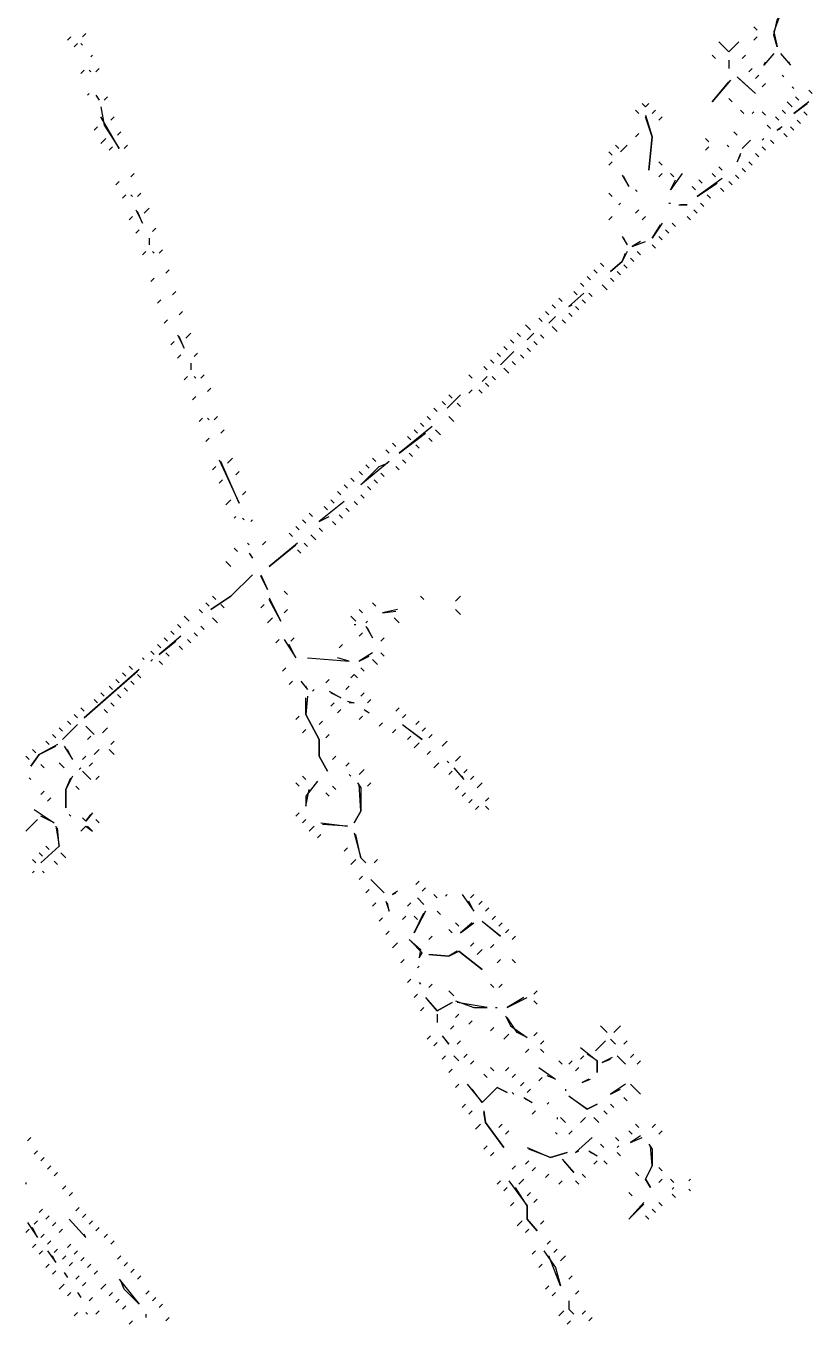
# Model space of a CAD drawing. Extents: x 1 to 2775, y -31 to 2075.
# Drawn here: x 1456.3 to 1535, y 698.7 to 828.6 of the extents above; entities that cross this region are included whole.
import ezdxf

# ---------------------------------------------------------------- set-up
doc = ezdxf.new("R2010")
doc.units = 0
doc.layers.add('LINEWORK', color=4, linetype='CONTINUOUS')

msp = doc.modelspace()

# ---------------------------------------------------------------- linework, layer by layer
at = {"layer": 'LINEWORK'}
for points in [[(1534.5, 834.1667), (1535, 833.5), (1535, 831.8333), (1534.5, 831.1667), (1531.8333, 829.8333), (1531.1667, 828), (1531.5, 826.5), (1531.1667, 827.6667), (1531.5, 829.1667), (1532, 830), (1534.8333, 831.5), (1534.8333, 833.8333)], [(1462.3333, 827.8333), (1462, 827.5)], [(1529.1667, 828.5), (1529.5, 828.1667)], [(1460.8333, 827.5), (1460.5, 827.1667)], [(1461.5, 826.8333), (1461.1667, 826.5)], [(1461.8333, 826.8333), (1462, 826.6667)], [(1525.6667, 827), (1526.6667, 826), (1527.6667, 827), (1526.6667, 826)], [(1529.5, 827.5), (1529.1667, 827.1667)], [(1463, 825.6667), (1462.8333, 825.5)], [(1525, 825.6667), (1525.3333, 825.3333)], [(1526.6667, 825.1667), (1526.6667, 824.3333)], [(1528.3333, 825.6667), (1528, 825.3333)], [(1531.1667, 825.8333), (1530.1667, 824.6667), (1530.3333, 825)], [(1531.8333, 825.8333), (1532.8333, 824.6667), (1532.6667, 825)], [(1462.1667, 824.1667), (1461.8333, 823.8333)], [(1462.6667, 824.1667), (1462.8333, 824)], [(1463.6667, 824.3333), (1463.3333, 824)], [(1529, 824.3333), (1528.6667, 824)], [(1526.8333, 823.1667), (1525, 821), (1526.6667, 823)], [(1527.5, 823.5), (1529.3333, 821.8333), (1527.6667, 823.3333)], [(1529.6667, 823.6667), (1529.3333, 823.3333)], [(1530.3333, 822.8333), (1530, 822.5)], [(1532, 823.6667), (1532.1667, 823.5)], [(1533, 822.5), (1533.1667, 822.3333)], [(1462.6667, 821.8333), (1462.5, 821.6667)], [(1463.3333, 821.6667), (1463.6667, 821.1667), (1463.5, 821.5)], [(1464.5, 821.5), (1464.1667, 821.1667)], [(1526.6667, 821.3333), (1527, 821)], [(1533.3333, 821.5), (1533.6667, 821.1667)], [(1534.6667, 822.1667), (1535, 821.8333)], [(1463.8333, 820.5), (1464.1667, 818.6667), (1465.6667, 816.3333), (1463.8333, 819.5)], [(1517.3333, 820.1667), (1517.6667, 819.8333)], [(1518, 820.8333), (1518.3333, 820.5), (1518.6667, 820.8333), (1518.3333, 820.5)], [(1519.3333, 820.1667), (1519, 819.8333)], [(1527.8333, 820.1667), (1528.1667, 819.8333)], [(1529.1667, 820), (1529, 819.8333)], [(1530, 820), (1530.3333, 819.6667)], [(1532, 820.1667), (1532.3333, 819.8333)], [(1532.5, 821), (1533, 820.5)], [(1534.6667, 821), (1533.1667, 819.8333), (1534.5, 820.8333)], [(1534.1667, 820), (1534.5, 819.6667)], [(1463.5, 818.5), (1463.1667, 818.1667)], [(1465.1667, 819.5), (1464.8333, 819.1667)], [(1518.3333, 819.6667), (1519, 817.5), (1518.6667, 814.1667), (1519, 817.5), (1518.3333, 819.5)], [(1520, 819.5), (1519.6667, 819.1667)], [(1530.5, 818.6667), (1530.8333, 818.3333)], [(1531.3333, 819.5), (1531.6667, 819.1667)], [(1532, 818.5), (1531.5, 818.1667), (1531.8333, 818.3333)], [(1532.8333, 818.5), (1533.1667, 818.1667)], [(1533.5, 819.1667), (1533.8333, 818.8333)], [(1464.3333, 817.3333), (1463.8333, 816.8333)], [(1465.8333, 818), (1465.5, 817.6667)], [(1517.6667, 817.8333), (1517.3333, 817.5)], [(1524.3333, 817.3333), (1524.6667, 817)], [(1527.1667, 818), (1527.5, 817.6667)], [(1530.1667, 817.3333), (1530, 817.1667)], [(1532.1667, 817.8333), (1532.5, 817.5)], [(1465, 816.5), (1464.6667, 816.1667)], [(1466.5, 816.6667), (1466.1667, 816.3333)], [(1514.6667, 816), (1515, 815.6667)], [(1515.3333, 816.6667), (1515.6667, 816.3333)], [(1516.5, 816.6667), (1515.8333, 816)], [(1524.6667, 816.5), (1524.3333, 816.1667)], [(1526.5, 816.6667), (1526.6667, 816.5)], [(1528.8333, 817.1667), (1528, 816.3333)], [(1530, 816.5), (1530.3333, 816.1667)], [(1530.8333, 817.1667), (1531.1667, 816.8333)], [(1515, 815), (1514.6667, 814.6667)], [(1519.6667, 815), (1520, 814.6667)], [(1527.8333, 815.8333), (1527.5, 815), (1527.8333, 815.6667)], [(1528.6667, 815), (1529, 814.6667)], [(1529.3333, 815.8333), (1529.6667, 815.5)], [(1467.1667, 813.8333), (1466.8333, 813.5)], [(1516, 813.6667), (1516.6667, 812.5), (1516.1667, 813.5)], [(1520, 813.8333), (1519.6667, 813.5)], [(1522, 813.8333), (1520.8333, 812.1667), (1521.3333, 813.1667)], [(1520.8333, 813.8333), (1521.1667, 813.5)], [(1526, 813.3333), (1523.5, 811.5), (1525.5, 812.8333)], [(1525, 813.8333), (1525.3333, 813.5)], [(1525.6667, 814.5), (1526, 814.1667)], [(1527.3333, 813.6667), (1527.6667, 813.3333)], [(1528, 814.3333), (1528.3333, 814)], [(1465.6667, 813), (1465.3333, 812.6667)], [(1517.3333, 812.1667), (1517.5, 812)], [(1523, 812.5), (1523.3333, 812.1667)], [(1523.6667, 813.1667), (1524, 812.8333)], [(1525.8333, 812.3333), (1526.1667, 812)], [(1526.6667, 813), (1527, 812.6667)], [(1466.3333, 811.6667), (1466, 811.3333)], [(1466.8333, 811.6667), (1467, 811.5)], [(1467.8333, 811.8333), (1467.5, 811.5)], [(1514.6667, 811.8333), (1515, 811.5)], [(1515.8333, 810.8333), (1515.6667, 810.6667)], [(1520.6667, 810.8333), (1520.8333, 810.8333)], [(1523.8333, 810.8333), (1524.1667, 810.5)], [(1524.5, 811.6667), (1524.8333, 811.3333)], [(1467, 809.5), (1466.6667, 809.1667)], [(1467.3333, 810.1667), (1468, 808.8333), (1467.5, 810)], [(1468.6667, 810.3333), (1468.1667, 809.8333)], [(1515, 809.5), (1514.6667, 809.1667)], [(1517.6667, 810.1667), (1517.3333, 809.8333)], [(1518.3333, 809.5), (1518, 809.1667)], [(1521.6667, 810.6667), (1522.5, 810.6667), (1521.8333, 810.6667)], [(1522.5, 809.5), (1522.8333, 809.1667)], [(1523.1667, 810.1667), (1523.5, 809.8333)], [(1467.6667, 808.1667), (1467.3333, 807.8333)], [(1469.3333, 808.3333), (1469, 808)], [(1520, 808.8333), (1519, 807.3333), (1519.8333, 808.6667)], [(1520.3333, 808.1667), (1520.6667, 807.8333)], [(1521, 808.8333), (1521.3333, 808.5)], [(1468.6667, 807.3333), (1468.6667, 806.6667)], [(1516, 807.5), (1516.5, 806.6667), (1516.1667, 807.3333)], [(1517.8333, 807), (1517, 806.5), (1518.3333, 807)], [(1519.6667, 807.5), (1520, 807.1667)], [(1468.3333, 806), (1468, 805.6667)], [(1469, 806), (1469.1667, 805.8333)], [(1470, 806.1667), (1469.6667, 805.8333)], [(1516.5, 806), (1516, 805), (1514.8333, 804), (1516, 805), (1516.3333, 805.8333)], [(1517.5, 806), (1517.8333, 805.6667)], [(1519, 806.6667), (1519.3333, 806.3333)], [(1513.8333, 804.8333), (1514.1667, 804.5)], [(1516.1667, 804.6667), (1516.5, 804.3333)], [(1516.8333, 805.3333), (1517.1667, 805)], [(1469.1667, 803.3333), (1468.8333, 803)], [(1470.6667, 804.1667), (1470.3333, 803.8333)], [(1512.5, 803.5), (1512.8333, 803.1667)], [(1513.1667, 804.1667), (1513.5, 803.8333)], [(1514.8333, 803.3333), (1515.1667, 803)], [(1515.5, 804), (1515.8333, 803.6667)], [(1471.3333, 802), (1471, 801.6667)], [(1512.1667, 801.8333), (1510.6667, 800.5), (1511, 800.6667)], [(1511.1667, 802), (1511.5, 801.6667)], [(1511.8333, 802.8333), (1512.1667, 802.5)], [(1512.6667, 801.8333), (1513, 801.5)], [(1514, 802.6667), (1514.5, 802.1667)], [(1469.8333, 801.1667), (1469.5, 800.8333)], [(1509, 800.6667), (1509.3333, 800.3333)], [(1509.6667, 801.3333), (1510, 801)], [(1511.3333, 800.5), (1511.6667, 800.1667)], [(1512, 801.1667), (1512.3333, 800.8333)], [(1470.5, 799.1667), (1470.1667, 798.8333)], [(1472, 800), (1471.6667, 799.6667)], [(1507.6667, 799.3333), (1508, 799)], [(1508.3333, 800), (1508.6667, 799.6667)], [(1509.3333, 799.5), (1508.6667, 798.8333)], [(1510, 799.1667), (1510.3333, 798.8333)], [(1510.6667, 799.8333), (1511, 799.5)], [(1472.8333, 797.8333), (1472.3333, 797.3333)], [(1505.5, 797.8333), (1505.8333, 797.5)], [(1506.3333, 798.6667), (1506.8333, 798.1667)], [(1507.1667, 797.8333), (1506.5, 797.1667)], [(1509, 798.5), (1509.5, 798)], [(1471.1667, 797), (1470.8333, 796.6667)], [(1471.5, 797.6667), (1472.1667, 796.3333), (1471.6667, 797.5)], [(1504.1667, 796.5), (1504.5, 796.1667)], [(1504.8333, 797.1667), (1505.1667, 796.8333)], [(1507.1667, 797), (1507.5, 796.6667)], [(1507.8333, 797.6667), (1508.1667, 797.3333)], [(1471.8333, 795.6667), (1471.5, 795.3333)], [(1473.5, 795.8333), (1473.1667, 795.5)], [(1502.8333, 795.1667), (1503.1667, 794.8333)], [(1503.5, 795.8333), (1503.8333, 795.5)], [(1505.1667, 796), (1503.8333, 794.6667)], [(1505.8333, 795.6667), (1506.1667, 795.3333)], [(1506.5, 796.3333), (1506.8333, 796)], [(1472.8333, 794.8333), (1472.8333, 794.1667)], [(1502.1667, 794.5), (1502.5, 794.1667)], [(1504.1667, 794.3333), (1504.6667, 793.8333)], [(1505, 795), (1505.3333, 794.6667)], [(1472.5, 793.5), (1472.1667, 793.1667)], [(1473.1667, 793.5), (1473.3333, 793.3333)], [(1474.1667, 793.6667), (1473.8333, 793.3333)], [(1500.6667, 793.6667), (1501, 793.3333)], [(1502.5, 793.5), (1502, 793)], [(1502.3333, 792.8333), (1502.6667, 792.5)], [(1503, 793.5), (1503.3333, 793.1667)], [(1473.3333, 791.5), (1473, 791.1667)], [(1474.8333, 792.3333), (1474.5, 792)], [(1499.8333, 791.6667), (1498.5, 790.3333)], [(1498.6667, 791.6667), (1499, 791.3333)], [(1501, 792.1667), (1500.6667, 791.8333)], [(1501.6667, 792.1667), (1502, 791.8333)], [(1497.1667, 790.3333), (1497.5, 790)], [(1498, 791), (1498.3333, 790.6667)], [(1499.5, 790.8333), (1499.8333, 790.5)], [(1474, 789.3333), (1473.6667, 789)], [(1474.5, 789.3333), (1474.6667, 789.1667)], [(1475.5, 789.5), (1475.1667, 789.1667)], [(1495.8333, 788.8333), (1496.1667, 788.5)], [(1496.5, 789.5), (1496.8333, 789.1667)], [(1498.6667, 789.5), (1499.1667, 789)], [(1474.6667, 787.3333), (1474.3333, 787)], [(1476.1667, 788.1667), (1475.8333, 787.8333)], [(1497, 788.5), (1493.6667, 785.8333), (1496.3333, 787.8333)], [(1494.5, 787.5), (1494.8333, 787.1667)], [(1495.1667, 788.1667), (1495.5, 787.8333)], [(1496.6667, 787.3333), (1497, 787)], [(1497.3333, 788.1667), (1497.8333, 787.6667)], [(1492.3333, 786.1667), (1492.6667, 785.8333)], [(1493, 786.8333), (1493.3333, 786.5)], [(1495.3333, 786.6667), (1495.6667, 786.3333)], [(1475.6667, 785.1667), (1477.6667, 780.8333), (1475.8333, 785)], [(1477, 785.3333), (1476.5, 784.8333)], [(1492.6667, 785), (1489.8333, 782.6667), (1491.6667, 784.5), (1492.5, 784.8333)], [(1491, 785.3333), (1491.3333, 785)], [(1494, 785.1667), (1494.3333, 784.8333)], [(1494.6667, 785.8333), (1495, 785.5)], [(1475.3333, 784.5), (1475, 784.1667)], [(1477.6667, 784), (1477.3333, 783.6667)], [(1489.6667, 784), (1490, 783.6667)], [(1490.3333, 784.6667), (1490.6667, 784.3333)], [(1491.8333, 783.8333), (1492.1667, 783.5)], [(1493.3333, 784.5), (1493.6667, 784.1667)], [(1476, 783.1667), (1475.6667, 782.8333)], [(1488.1667, 782.6667), (1488.5, 782.3333)], [(1488.8333, 783.3333), (1489.1667, 783)], [(1490.5, 782.5), (1490.8333, 782.1667)], [(1491.1667, 783.1667), (1491.5, 782.8333)], [(1476.8333, 781.1667), (1476.3333, 780.6667)], [(1478.3333, 782), (1478, 781.6667)], [(1488.1667, 781), (1485.6667, 779), (1486.6667, 779.5)], [(1486.8333, 781.1667), (1487.1667, 780.8333)], [(1487.5, 782), (1487.8333, 781.6667)], [(1489.1667, 781), (1489.5, 780.6667)], [(1489.8333, 781.6667), (1490.1667, 781.3333)], [(1477.3333, 779.5), (1477.1667, 779.3333)], [(1484.6667, 779.8333), (1485, 779.5)], [(1486.1667, 780.5), (1486.5, 780.1667)], [(1487.6667, 779.6667), (1488, 779.3333)], [(1488.3333, 780.3333), (1488.6667, 780)], [(1478, 779.3333), (1478.1667, 779.1667)], [(1479, 779.1667), (1478.8333, 779)], [(1483.3333, 778.5), (1483.6667, 778.1667)], [(1484, 779.1667), (1484.3333, 778.8333)], [(1485.6667, 778.3333), (1486, 778)], [(1487, 779), (1487.3333, 778.6667)], [(1480.3333, 777), (1480, 776.6667)], [(1482.6667, 777.8333), (1483, 777.5)], [(1484.8333, 777.6667), (1485.3333, 777.1667)], [(1477.1667, 776.3333), (1477.5, 776)], [(1478.5, 776.8333), (1478.6667, 776.6667)], [(1478.6667, 775.8333), (1479, 775.3333), (1478.8333, 775.6667)], [(1483.5, 776.8333), (1480.6667, 774.5), (1483.3333, 776.6667)], [(1483.5, 776.1667), (1483.8333, 775.8333)], [(1484.1667, 776.8333), (1484.5, 776.5)], [(1476.3333, 775), (1476.8333, 774.5)], [(1479, 773.6667), (1476.8333, 771.5), (1474.8333, 770.1667), (1476.8333, 771.5)], [(1479.8333, 773.6667), (1480.5, 772.1667), (1479.8333, 773.5)], [(1482.1667, 772), (1482.5, 771.6667)], [(1474.3333, 770.8333), (1474.6667, 770.5)], [(1475, 771.5), (1475.3333, 771.1667)], [(1475.8333, 770.6667), (1476.1667, 770.3333)], [(1480.1667, 770.6667), (1479.8333, 770.3333)], [(1480.6667, 771.3333), (1481.8333, 769), (1480.6667, 771.1667)], [(1491, 770.8333), (1491.3333, 770.5)], [(1495.8333, 771.5), (1496.1667, 771.1667)], [(1499.8333, 771.5), (1499.3333, 771)], [(1472.1667, 769.5), (1472.6667, 769)], [(1473.6667, 770.1667), (1474, 769.8333)], [(1475, 769.3333), (1475.5, 768.8333)], [(1481, 769.3333), (1480.5, 768.8333)], [(1482.5, 770.1667), (1482.1667, 769.8333)], [(1488.8333, 769.5), (1489.3333, 769)], [(1489.6667, 770.1667), (1490, 769.8333)], [(1493.5, 770.1667), (1492, 769.8333), (1493.3333, 770)], [(1493.1667, 769.3333), (1493.6667, 768.8333)], [(1499.3333, 770.1667), (1499.8333, 769.6667)], [(1470.8333, 768), (1471.1667, 767.6667)], [(1471.5, 768.6667), (1471.8333, 768.3333)], [(1473.1667, 767.8333), (1473.5, 767.5)], [(1473.8333, 768.5), (1474.1667, 768.1667)], [(1489.1667, 768.6667), (1489.3333, 768.6667)], [(1490, 767.8333), (1489.6667, 767.5)], [(1490.5, 769), (1490.3333, 768.8333)], [(1490.3333, 768.5), (1491, 767.3333), (1490.5, 768.3333)], [(1469.5, 766.6667), (1469.8333, 766.3333)], [(1471.8333, 767.5), (1469.6667, 765.6667), (1471.3333, 767)], [(1470.1667, 767.3333), (1470.5, 767)], [(1472.5, 767.1667), (1472.8333, 766.8333)], [(1481.6667, 767.1667), (1481.3333, 766.8333)], [(1482.1667, 767.1667), (1483.3333, 765.3333), (1482.6667, 766.6667)], [(1483.1667, 767.3333), (1482.8333, 767)], [(1488, 766.6667), (1487.6667, 766.3333)], [(1492.1667, 767.3333), (1491.8333, 767)], [(1468, 765.3333), (1468.1667, 765.1667)], [(1468.8333, 766), (1469.1667, 765.6667)], [(1470.3333, 765.8333), (1470.6667, 765.5)], [(1471.6667, 766.5), (1472, 766.1667)], [(1484.5, 765.3333), (1488.6667, 765), (1487.5, 765.3333)], [(1491, 765.8333), (1489.6667, 765), (1490.6667, 765.5)], [(1491.8333, 765.8333), (1492.1667, 765.5)], [(1467.6667, 764.1667), (1462.1667, 759.3333), (1467.5, 764)], [(1466.6667, 764.5), (1467, 764.1667)], [(1469, 765.1667), (1468.8333, 765)], [(1469.6667, 765), (1470, 764.6667)], [(1482.3333, 764.3333), (1482, 764)], [(1489.8333, 764.3333), (1490.1667, 764)], [(1491, 765.1667), (1491.5, 764.6667)], [(1465.3333, 763.1667), (1465.6667, 762.8333)], [(1466, 763.8333), (1466.3333, 763.5)], [(1466.8333, 763), (1467.1667, 762.6667)], [(1467.5, 763.6667), (1467.8333, 763.3333)], [(1483, 763), (1482.6667, 762.6667)], [(1483.8333, 763), (1484.5, 762.1667), (1484.3333, 762.5)], [(1486.6667, 763.1667), (1486.3333, 762.8333)], [(1489.1667, 763.6667), (1488.8333, 763.3333), (1489.1667, 763.6667), (1489.5, 763.3333)], [(1463.8333, 761.8333), (1464.1667, 761.5)], [(1464.6667, 762.5), (1465, 762.1667)], [(1465.5, 761.6667), (1465.8333, 761.3333)], [(1466.1667, 762.3333), (1466.5, 762)], [(1484.5, 761.5), (1484.3333, 759.6667), (1485.6667, 757.1667), (1485.6667, 755.5), (1486.5, 754), (1485.6667, 755.5), (1485.6667, 757.1667), (1484.3333, 759.6667), (1484.3333, 761.3333)], [(1485.1667, 762.1667), (1485, 762)], [(1486.6667, 762), (1487.8333, 761.3333), (1486.8333, 761.8333)], [(1488.6667, 762.5), (1488.3333, 762.1667)], [(1490.1667, 761.8333), (1489.8333, 761.5)], [(1461.8333, 760.3333), (1462.1667, 760)], [(1463.1667, 761.1667), (1463.5, 760.8333)], [(1464.1667, 760.1667), (1464.5, 759.8333)], [(1464.8333, 760.8333), (1465.1667, 760.5)], [(1487.1667, 760.8333), (1486.8333, 760.5)], [(1487.8333, 760.1667), (1487.5, 759.8333)], [(1488.5, 761), (1489.1667, 760.8333), (1488.6667, 760.8333)], [(1490.1667, 760.1667), (1490.6667, 759.8333), (1490.3333, 760)], [(1490.8333, 761.1667), (1490.5, 760.8333)], [(1493.6667, 760.3333), (1493.3333, 760)], [(1460.5, 759), (1460.8333, 758.6667)], [(1461.1667, 759.6667), (1461.5, 759.3333)], [(1483.6667, 759.5), (1483.3333, 759.1667)], [(1486, 759), (1485.6667, 758.6667)], [(1490, 759.5), (1489.6667, 759.1667)], [(1492, 758.8333), (1491.6667, 758.5)], [(1494.3333, 759.6667), (1494, 759.3333)], [(1495.6667, 759), (1495.3333, 758.6667)], [(1459, 757.6667), (1459.3333, 757.3333)], [(1459.6667, 758.3333), (1460, 758)], [(1461.5, 758.6667), (1460, 757.1667), (1461.3333, 758.5)], [(1462.3333, 758.5), (1463.1667, 757.6667)], [(1462.8333, 757.5), (1462.5, 757.1667)], [(1464.5, 758.3333), (1464, 757.8333)], [(1484.3333, 758.1667), (1484, 757.8333)], [(1486.6667, 757.6667), (1486.3333, 757.3333)], [(1493.3333, 758.1667), (1493, 757.8333)], [(1494, 758.6667), (1496, 757.1667), (1494.1667, 758.5)], [(1494.8333, 757.5), (1494.5, 757.1667)], [(1496.3333, 758.3333), (1496, 758)], [(1497, 757.6667), (1496.6667, 757.3333)], [(1459.5, 756.6667), (1457.6667, 755.6667), (1456.8333, 754.5), (1457.6667, 755.6667), (1459.3333, 756.5)], [(1457, 756.1667), (1457.3333, 755.8333)], [(1458.3333, 757), (1458.6667, 756.6667)], [(1460.1667, 756.5), (1461, 755.1667), (1460.5, 756.1667)], [(1463.6667, 756.1667), (1463.1667, 755.6667)], [(1464.6667, 756.1667), (1465.1667, 755.6667)], [(1465.1667, 757), (1464.8333, 756.6667)], [(1495.6667, 756.8333), (1495.1667, 756.3333)], [(1498.5, 757), (1498, 756.5)], [(1456.3333, 755.5), (1456.6667, 755.1667)], [(1459.6667, 754.8333), (1460.1667, 754.3333)], [(1462.3333, 755.5), (1462, 755.1667)], [(1463, 754.8333), (1462.6667, 754.5)], [(1487.3333, 755.5), (1487, 755.1667)], [(1488.6667, 754.8333), (1488.3333, 754.5)], [(1496.8333, 756), (1496.5, 755.6667)], [(1497.6667, 754.8333), (1497.1667, 754.3333)], [(1498.5, 755), (1498.6667, 754.8333)], [(1499.8333, 755.5), (1499.3333, 755)], [(1457.8333, 754.6667), (1458.1667, 754.3333)], [(1461.8333, 754.3333), (1461.6667, 754.1667)], [(1462, 754), (1462.8333, 753.1667)], [(1488.6667, 753.6667), (1488.8333, 753.5)], [(1490.1667, 754.1667), (1489.6667, 753.6667)], [(1499, 754), (1498.6667, 753.6667)], [(1499.1667, 754.3333), (1500.1667, 753.1667), (1500, 753.5)], [(1500.5, 754.1667), (1500.1667, 753.8333)], [(1456.6667, 753.3333), (1456.8333, 753.1667)], [(1461, 753.5), (1460.3333, 752.1667), (1460.3333, 750.3333), (1460.3333, 752.1667), (1460.8333, 753.3333)], [(1461.3333, 752.5), (1461.6667, 752.1667)], [(1463.6667, 753.5), (1463.3333, 753.1667)], [(1483.3333, 752.8333), (1483.6667, 752.5)], [(1484, 753.5), (1484.3333, 753.1667)], [(1485.5, 753), (1484.3333, 751.5), (1484.3333, 750.5), (1484.6667, 752.1667)], [(1487, 752.5), (1487.3333, 752.1667)], [(1489.5, 752.8333), (1489.8333, 752.3333), (1489.8333, 750), (1489.1667, 748.8333), (1489.8333, 750), (1489.6667, 752.6667)], [(1490.8333, 752.8333), (1490.5, 752.5)], [(1499.6667, 752.5), (1499.3333, 752.1667)], [(1501.1667, 753.5), (1500.8333, 753.1667)], [(1502, 752.8333), (1501.5, 752.3333)], [(1458.1667, 752), (1457.8333, 751.6667)], [(1458.8333, 751.3333), (1458.5, 751)], [(1486.3333, 751.8333), (1486.6667, 751.5)], [(1500.3333, 751.8333), (1500, 751.5)], [(1501, 751.1667), (1500.6667, 750.8333)], [(1502.6667, 751.3333), (1502.3333, 751)], [(1457.1667, 750.1667), (1459.1667, 748.8333), (1457.8333, 749.5)], [(1460.6667, 749.6667), (1460.8333, 749.5)], [(1463, 749.8333), (1462.3333, 749), (1462, 749.3333), (1462.3333, 749), (1462.8333, 749.6667)], [(1483.6667, 749.8333), (1483.3333, 749.5)], [(1501.6667, 750.5), (1501.3333, 750.1667)], [(1502.3333, 750.5), (1502.6667, 750.1667)], [(1457.5, 749.1667), (1456.3333, 748)], [(1459.3333, 748.5), (1459.6667, 746.5), (1457.8333, 744.8333), (1459.6667, 746.5), (1459.5, 748.3333)], [(1462.3333, 748.5), (1461.8333, 748), (1462.3333, 748.5), (1463, 748), (1462.5, 748.5)], [(1463.3333, 749.1667), (1463.6667, 748.8333)], [(1484.3333, 749.1667), (1484, 748.8333)], [(1485.1667, 748.5), (1484.6667, 748)], [(1485.8333, 748.8333), (1488.5, 748.5), (1486, 748.6667)], [(1485.8333, 747.6667), (1485.5, 747.3333)], [(1489.1667, 747.8333), (1489.8333, 745.3333), (1490.3333, 744.8333), (1489.8333, 745.3333), (1489.3333, 747.6667)], [(1457.6667, 745.8333), (1458, 745.5)], [(1458.3333, 746.5), (1458.6667, 746.1667)], [(1459.8333, 745.8333), (1460.3333, 745.3333)], [(1488.5, 746.3333), (1488.1667, 746)], [(1457, 745.1667), (1457.3333, 744.8333)], [(1459.1667, 745), (1459.5, 744.6667)], [(1489.3333, 745.1667), (1488.8333, 744.6667)], [(1491.5, 745.1667), (1491.1667, 744.8333)], [(1457.1667, 744), (1457, 743.8333)], [(1458, 744), (1458.1667, 743.8333)], [(1490, 743.5), (1489.6667, 743.1667)], [(1490.8333, 743.1667), (1492.1667, 741.8333), (1491, 743)], [(1490.6667, 742.1667), (1490.3333, 741.8333)], [(1493.5, 742), (1493, 741.6667), (1493.3333, 741.8333)], [(1495.6667, 743), (1495.3333, 742.6667)], [(1496.3333, 742.3333), (1496, 742)], [(1491.3333, 740.8333), (1491, 740.5)], [(1492.3333, 741), (1492.6667, 740), (1492.5, 740.8333)], [(1494.8333, 740.8333), (1494.5, 740.5)], [(1495.5, 741.3333), (1496.1667, 740.6667)], [(1497.1667, 741.6667), (1497.5, 741.3333)], [(1498.5, 741.6667), (1498.3333, 741.5)], [(1500, 741.6667), (1501.1667, 740), (1500.6667, 741)], [(1501.1667, 741.6667), (1500.8333, 741.3333)], [(1502, 741), (1501.6667, 740.6667)], [(1492, 739.3333), (1491.6667, 739)], [(1494.3333, 739.5), (1494, 739.1667)], [(1496.3333, 740), (1495.1667, 737.8333), (1496.1667, 739.8333)], [(1495.1667, 739.5), (1495.5, 739.1667)], [(1497.5, 740), (1497.8333, 739.6667)], [(1502.6667, 740.3333), (1502.3333, 740)], [(1503.3333, 739.5), (1503, 739.1667)], [(1492.6667, 738), (1492.3333, 737.6667)], [(1498.6667, 738.1667), (1499, 737.8333)], [(1499.3333, 738.8333), (1499.6667, 738.5)], [(1501, 738.8333), (1499.8333, 737.8333), (1501.1667, 738.8333)], [(1502, 739), (1503.8333, 737.5), (1502.1667, 738.8333)], [(1504, 738.8333), (1503.6667, 738.5)], [(1504.6667, 738.1667), (1504.3333, 737.8333)], [(1493.5, 736.8333), (1493, 736.3333)], [(1494.6667, 737.1667), (1495.8333, 736.1667), (1495.6667, 735.3333), (1496, 735.8333), (1494.8333, 737)], [(1497, 737.5), (1496.6667, 737.1667)], [(1501.1667, 736.8333), (1500.8333, 736.5)], [(1503.1667, 736.6667), (1502.8333, 736.3333)], [(1505.3333, 737.5), (1505, 737.1667)], [(1499.5, 736), (1498.6667, 735.5), (1496.6667, 735.6667), (1498.6667, 735.5), (1499.6667, 736), (1502, 734.1667), (1499.6667, 736)], [(1502, 736.1667), (1501.5, 735.6667)], [(1494.1667, 735.1667), (1493.8333, 734.8333)], [(1495.6667, 734.5), (1495.5, 734.3333)], [(1503.8333, 735.1667), (1503.5, 734.8333)], [(1505, 735.1667), (1505.3333, 734.8333)], [(1494.8333, 733.1667), (1494.5, 732.8333)], [(1495.6667, 732.8333), (1495.8333, 732.6667)], [(1495.5, 731.6667), (1495.1667, 731.3333)], [(1497, 732.6667), (1496.6667, 732.3333)], [(1498.6667, 732), (1499.1667, 731.5)], [(1502.8333, 732.6667), (1503.1667, 732.3333)], [(1504, 732.6667), (1503.6667, 732.3333)], [(1507.5, 732), (1507.1667, 731.6667)], [(1496.1667, 730.3333), (1495.8333, 730)], [(1496.3333, 731.3333), (1497.5, 730), (1499, 730.8333), (1497.5, 730), (1496.5, 731.1667)], [(1499.3333, 731), (1501.1667, 730.3333), (1502.5, 730.3333), (1499.5, 730.8333)], [(1503.3333, 730.3333), (1503.5, 730.3333)], [(1506.1667, 731.3333), (1504.5, 730.3333), (1506.5, 731.3333)], [(1507.1667, 731), (1507.5, 730.6667)], [(1497.5, 729.6667), (1497.5, 728.8333)], [(1499.6667, 729.6667), (1499.3333, 729.3333)], [(1501, 729), (1500.6667, 728.6667)], [(1504.3333, 729.5), (1504.8333, 728.5), (1506.5, 727.3333), (1505.5, 727.8333), (1504.5, 729.3333)], [(1499.1667, 728.5), (1498.8333, 728.1667)], [(1503.1667, 728.3333), (1502.8333, 728)], [(1504.6667, 727.6667), (1504.1667, 727.1667)], [(1507.5, 727.8333), (1507.1667, 727.5)], [(1513.8333, 728.5), (1514.5, 727.8333)], [(1515.8333, 728.5), (1515.1667, 727.8333)], [(1496.8333, 727.5), (1496.5, 727.1667)], [(1497.5, 726.8333), (1497.1667, 726.5)], [(1498, 727.5), (1498.6667, 726.6667), (1498.1667, 727.3333)], [(1499.8333, 727), (1499.5, 726.6667)], [(1508.1667, 727), (1507.8333, 726.6667)], [(1511.8333, 726.3333), (1513.5, 725), (1513.5, 723.8333), (1513.5, 725), (1512.5, 725.6667)], [(1514.3333, 727), (1513.3333, 726)], [(1514.8333, 727.1667), (1515.3333, 726.6667)], [(1516.5, 727), (1516.1667, 726.6667)], [(1498.3333, 725.5), (1498, 725.1667)], [(1499.1667, 725.5), (1499.6667, 725)], [(1500.5, 725.6667), (1500.1667, 725.3333)], [(1501.1667, 725), (1500.8333, 724.6667)], [(1506.6667, 726.1667), (1506.3333, 725.8333)], [(1507.8333, 726.1667), (1508.1667, 725.8333)], [(1509.6667, 725), (1510, 724.6667)], [(1511, 725), (1510.6667, 724.6667)], [(1512.1667, 725.5), (1511.8333, 725.1667)], [(1515, 725.3333), (1514, 724.8333), (1514.8333, 725.1667)], [(1515.5, 725.5), (1516.3333, 724.6667)], [(1517.1667, 725.6667), (1516.8333, 725.3333)], [(1517.8333, 725), (1517.5, 724.6667)], [(1499, 724.1667), (1498.6667, 723.8333)], [(1502.1667, 723.6667), (1502.5, 723.3333)], [(1502.8333, 724.3333), (1503.1667, 724)], [(1504.6667, 724.3333), (1504.3333, 724)], [(1505.3333, 723.6667), (1505, 723.3333)], [(1507.6667, 724.3333), (1509.3333, 723.1667), (1508.5, 723.5)], [(1511.6667, 724.3333), (1511.3333, 724)], [(1499.6667, 722.6667), (1499.3333, 722.3333)], [(1500.5, 722.6667), (1502, 720.8333), (1503.5, 722.3333), (1504.5, 721.8333), (1503.5, 722.3333), (1502, 720.8333), (1501, 722.1667)], [(1506.1667, 722.8333), (1505.8333, 722.5)], [(1508, 723.3333), (1507.6667, 723)], [(1512.6667, 723.1667), (1512, 722.8333), (1512.8333, 723.1667)], [(1516.3333, 722.6667), (1514.8333, 721.6667), (1515.8333, 722.1667)], [(1516.8333, 722.6667), (1517.8333, 721.6667)], [(1505, 721.8333), (1505.1667, 721.6667)], [(1506.1667, 721.3333), (1507, 720.8333), (1506.3333, 721.1667)], [(1506.8333, 722.1667), (1506.5, 721.8333)], [(1510.3333, 722.1667), (1510.3333, 722)], [(1510.6667, 721.5), (1512.5, 720.1667), (1513.5, 720.6667), (1512.5, 720.1667), (1510.8333, 721.3333)], [(1516.1667, 721.3333), (1516.5, 721)], [(1500.3333, 720.6667), (1500, 720.3333)], [(1501, 720), (1500.6667, 719.6667)], [(1502.1667, 720), (1502.3333, 718.8333), (1504.1667, 716.3333), (1502.3333, 718.8333), (1502.1667, 719.8333)], [(1507.3333, 720), (1507, 719.6667)], [(1508.6667, 720.8333), (1508.5, 720.6667)], [(1514.1667, 720), (1514.5, 719.6667)], [(1514.8333, 720.6667), (1515.1667, 720.3333)], [(1501.8333, 718.6667), (1501.3333, 718.1667)], [(1504, 718.6667), (1503.6667, 718.3333)], [(1509.5, 719.3333), (1509.5, 719.1667)], [(1509.8333, 719.3333), (1510.3333, 718.8333)], [(1512.3333, 719.3333), (1511.8333, 718.8333)], [(1513.1667, 719.3333), (1513.6667, 718.8333)], [(1517.3333, 718.6667), (1517.6667, 718.3333)], [(1519.3333, 718.6667), (1519, 718.3333)], [(1456.8333, 717.3333), (1456.5, 717)], [(1504.6667, 718), (1504.3333, 717.6667)], [(1509.3333, 717.8333), (1509.5, 717.6667)], [(1511, 718), (1510.6667, 717.6667)], [(1513, 717.3333), (1511.3333, 715.8333), (1511.6667, 716)], [(1515.3333, 717.3333), (1515.6667, 717)], [(1516.6667, 718), (1517, 717.6667)], [(1517.8333, 717.5), (1516.8333, 716.8333), (1518, 717.3333)], [(1520, 718), (1519.6667, 717.6667)], [(1457.5, 716), (1457.1667, 715.6667)], [(1502.5, 716.5), (1502.1667, 716.1667)], [(1506.5, 716.3333), (1508.8333, 715.3333), (1510.5, 715.8333), (1508.8333, 715.3333), (1506.6667, 716.1667)], [(1512.6667, 716), (1513.5, 715.5), (1512.8333, 715.8333)], [(1513.8333, 716.6667), (1514.1667, 716.3333)], [(1515.6667, 716.5), (1515.5, 716.3333)], [(1518.6667, 716.6667), (1519, 716.1667), (1519, 714.5), (1518.3333, 713.1667), (1518.8333, 712.3333), (1518.3333, 713.1667), (1519, 714.5), (1518.8333, 716.5)], [(1458.1667, 715.3333), (1457.8333, 715)], [(1503.1667, 715.8333), (1502.8333, 715.5)], [(1506.6667, 715), (1506.3333, 714.6667)], [(1510, 715.1667), (1511.1667, 713.8333), (1510.1667, 715)], [(1513.5, 715), (1513.1667, 714.6667)], [(1514.1667, 715), (1514.5, 714.6667)], [(1515.5, 715.8333), (1515.8333, 715.5)], [(1458.8333, 714.5), (1458.5, 714.1667)], [(1459.5, 713.8333), (1459.1667, 713.5)], [(1505.3333, 714.5), (1505, 714.1667)], [(1507.3333, 714.3333), (1507, 714)], [(1508.6667, 713.6667), (1508.3333, 713.3333)], [(1512, 713.6667), (1512.3333, 713.3333)], [(1517.3333, 713.8333), (1517.6667, 713.5)], [(1519.6667, 714.3333), (1520, 714)], [(1456.3333, 712.8333), (1456.3333, 712.6667)], [(1460.3333, 712.5), (1460, 712.1667)], [(1503.8333, 713), (1503.5, 712.6667)], [(1504.5, 712.3333), (1504.1667, 712)], [(1504.6667, 713), (1506.5, 710.5), (1506.5, 709.1667), (1507.5, 708), (1506.5, 709.1667), (1506.5, 710.5), (1505.3333, 712.3333)], [(1506.1667, 713.1667), (1505.6667, 712.6667)], [(1510, 713), (1509.6667, 712.6667)], [(1511.3333, 713), (1511.6667, 712.6667)], [(1520, 713.1667), (1519.6667, 712.8333)], [(1520.8333, 713.1667), (1521.1667, 712.8333)], [(1521.1667, 712.3333), (1521, 712.1667)], [(1522.8333, 713.1667), (1522.6667, 713)], [(1522.6667, 712.1667), (1522.8333, 712)], [(1461, 711.8333), (1460.6667, 711.5)], [(1505.1667, 710.8333), (1504.8333, 710.5)], [(1506.8333, 711.8333), (1506.5, 711.5)], [(1507.5, 711.1667), (1507.1667, 710.8333)], [(1516.6667, 711.8333), (1517, 711.5)], [(1518.1667, 710.8333), (1516.6667, 709.1667), (1518.1667, 710.6667)], [(1519.6667, 710.8333), (1520, 710.5)], [(1521, 711.6667), (1521.3333, 711.3333)], [(1458, 710.1667), (1457.6667, 709.8333)], [(1458.6667, 709.5), (1458.3333, 709.1667)], [(1461.6667, 710.3333), (1461.3333, 710)], [(1462.3333, 709.6667), (1462, 709.3333)], [(1518.3333, 709.5), (1518.6667, 709.1667)], [(1519, 710.1667), (1519.3333, 709.8333)], [(1456.6667, 708.1667), (1456.3333, 707.8333)], [(1456.5, 708.8333), (1457.5, 707.3333), (1457, 708.3333)], [(1457.5, 709), (1457.1667, 708.6667)], [(1459.3333, 708.8333), (1459, 708.5)], [(1460, 708.1667), (1459.6667, 707.8333)], [(1460.6667, 709.1667), (1462.3333, 707.3333), (1462.1667, 707.6667)], [(1463, 709), (1462.6667, 708.6667)], [(1463.6667, 708.3333), (1463.3333, 708)], [(1506, 709), (1505.5, 708.5)], [(1506.6667, 708.1667), (1506.3333, 707.8333)], [(1508.1667, 709), (1507.8333, 708.6667)], [(1458.1667, 707.6667), (1457.8333, 707.3333)], [(1458.8333, 707), (1458.5, 706.6667)], [(1464.5, 707.6667), (1464.1667, 707.3333)], [(1465.1667, 707), (1464.8333, 706.6667)], [(1508.8333, 707), (1508.5, 706.6667)], [(1457.3333, 706.6667), (1457, 706.3333)], [(1458, 706), (1457.6667, 705.6667)], [(1458.5, 706), (1459.3333, 704.8333), (1459, 705.5)], [(1459.5, 706.1667), (1459.1667, 705.8333)], [(1460.3333, 705.5), (1460, 705.1667)], [(1460.8333, 706.6667), (1460.5, 706.3333)], [(1461.5, 706), (1461.1667, 705.6667)], [(1465.8333, 705.5), (1465.5, 705.1667)], [(1507.3333, 706), (1507, 705.6667)], [(1508.1667, 706), (1509.3333, 704.3333), (1509.8333, 702.5), (1508.6667, 705.5)], [(1509.5, 706.1667), (1509.1667, 705.8333)], [(1510.3333, 705.5), (1509.8333, 705)], [(1458.6667, 704.6667), (1458.3333, 704.3333)], [(1461, 704.8333), (1460.6667, 704.5)], [(1462.1667, 705.3333), (1461.8333, 705)], [(1462.8333, 704.6667), (1462.5, 704.3333)], [(1466.5, 704.8333), (1466.1667, 704.5)], [(1467.1667, 704.1667), (1466.8333, 703.8333)], [(1508, 704.6667), (1507.6667, 704.3333)], [(1459.3333, 704), (1459, 703.6667)], [(1460.1667, 703.8333), (1460.5, 703.3333), (1460.3333, 703.6667)], [(1461.6667, 703.5), (1461.3333, 703.1667)], [(1463.5, 704), (1463.1667, 703.6667)], [(1465.6667, 703.1667), (1467.6667, 700.6667), (1466.1667, 702.1667), (1465.8333, 703)], [(1467.8333, 703.5), (1467.5, 703.1667)], [(1511, 703.5), (1510.6667, 703.1667)], [(1460.1667, 702.6667), (1459.6667, 702.1667)], [(1460.8333, 701.8333), (1460.5, 701.5)], [(1461.5, 701.8333), (1461.8333, 701.3333), (1461.6667, 701.6667)], [(1462.3333, 702.8333), (1462, 702.5)], [(1464.3333, 702.6667), (1463.8333, 702.1667)], [(1465, 701.8333), (1464.6667, 701.5)], [(1468.6667, 702), (1468.3333, 701.6667)], [(1508.6667, 702.5), (1508.3333, 702.1667)], [(1509.3333, 701.8333), (1509, 701.5)], [(1511.6667, 702), (1511.3333, 701.6667)], [(1463, 701.3333), (1462.6667, 701)], [(1465.6667, 701.1667), (1465.3333, 700.8333)], [(1466.3333, 700.5), (1466, 700.1667)], [(1469.3333, 701.3333), (1469, 701)], [(1470, 700.6667), (1469.6667, 700.3333)], [(1510.6667, 701), (1510.6667, 700.1667), (1511.1667, 699.6667), (1510.6667, 700.1667)], [(1461.5, 699.8333), (1461.1667, 699.5)], [(1462.3333, 699.8333), (1462.5, 699.6667)], [(1463.6667, 700), (1463.3333, 699.6667)], [(1467, 699), (1466.6667, 698.6667)], [(1468.3333, 699.6667), (1468.3333, 699.3333)], [(1470.6667, 699.3333), (1470.3333, 699)], [(1510.1667, 700), (1509.6667, 699.5)], [(1510.8333, 699), (1510.5, 698.6667)], [(1512.3333, 700), (1512, 699.6667)], [(1513, 699.3333), (1512.6667, 699)]]:
    msp.add_lwpolyline(points, dxfattribs=at)

doc.saveas('drawing.dxf')
